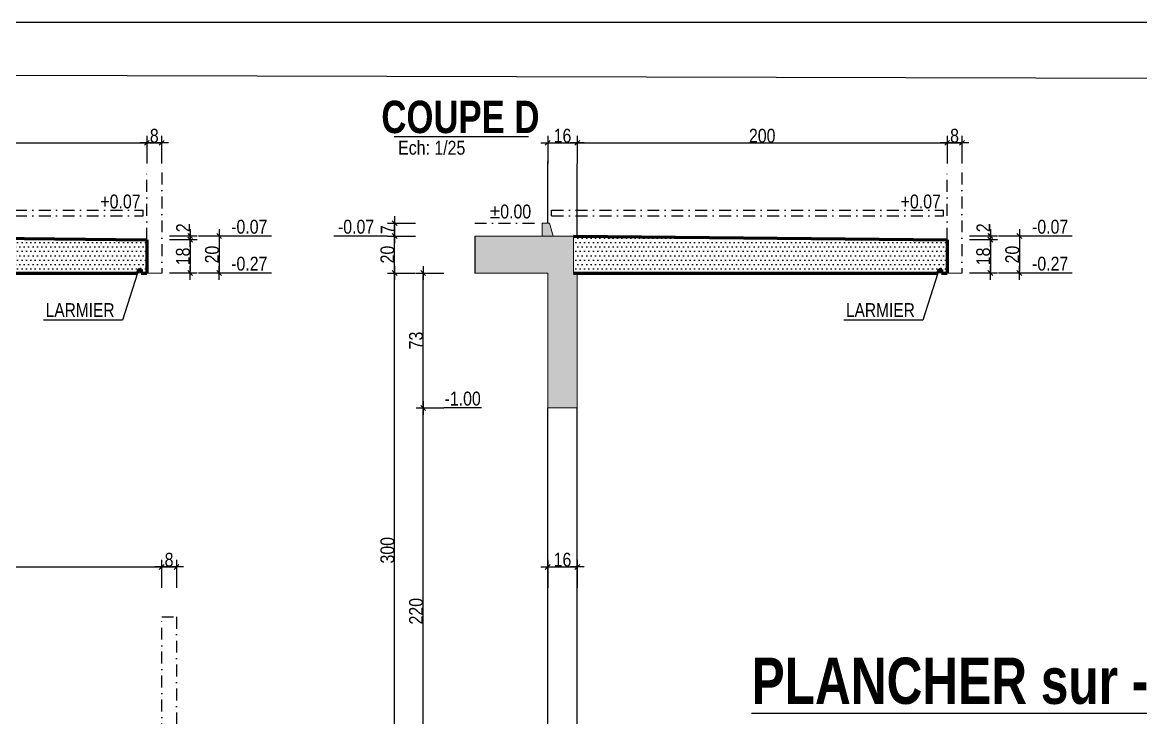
# Model space of a CAD drawing. Header units: centimetres. Extents: x 13865 to 22908, y -23237 to -19037.
# Drawn here: x 16909 to 18119, y -19789 to -19037 of the extents above; entities that cross this region are included whole.
import ezdxf
from ezdxf.enums import TextEntityAlignment as Align

# ---------------------------------------------------------------- set-up
doc = ezdxf.new("R2010")
doc.units = ezdxf.units.CM
doc.header["$LTSCALE"] = 25.4
doc.header["$PDMODE"] = 1
doc.header["$PDSIZE"] = -2
doc.linetypes.add('TIRETPTX2', pattern=[50.8, 25.4, -12.7, 0, -12.7])
for name, color, linetype in [('01_cote_gen', 4, 'Continuous'), ('01_linteaux', 2, 'Continuous'), ('01_poch_BN', 9, 'Continuous'), ('01_texte', 230, 'Continuous'), ('AA_COTES', 2, 'Continuous')]:
    doc.layers.add(name, color=color, linetype=linetype)
doc.layers.add('01_murs_coup', color=5, linetype='Continuous', lineweight=60)
doc.layers.add('01_tram_axes', color=2, linetype='TIRETPTX2', lineweight=9)
doc.styles.add('ARIAL NA', font='ARIALN.TTF')
doc.styles.add('impact', font='impact.ttf')
doc.styles.add('MATTE_TXT', font='arial.ttf')
doc.styles.add('STYLE2', font='ARIALN.TTF')
doc.dimstyles.new('JB25', dxfattribs={"dimscale": 0.1, "dimtxt": 150, "dimasz": 15, "dimexe": 0.1, "dimexo": 0.1, "dimgap": 0.09, "dimtad": 1, "dimdec": 1, "dimlfac": 0.5, "dimdsep": 46, "dimtxsty": 'STYLE2', "dimblk1": 'BOND_G', "dimblk2": 'BOND_D', "dimsah": 1, "dimcen": 1.5, "dimdle": 0.01, "dimse1": 1, "dimse2": 1, "dimclrd": 4, "dimclre": 2, "dimclrt": 6, "dimazin": 2, "dimtfac": 2.333333, "dimtdec": 1, "dimtix": 1, "dimtmove": 2, "dimatfit": 3, "dimldrblk": 'BOND_G', "dimfxl": 1, "dimtolj": 1, "dimtzin": 0, "dimarcsym": 0})

# ---------------------------------------------------------------- blocks, each defined once
blk = doc.blocks.new('BOND_G')
at = {"layer": 'AA_COTES', "color": 0}
for p, q in [((0, -5), (0, 15)), ((5, 0), (-5, 0)), ((1.77, 1.77), (-1.77, -1.77))]:
    blk.add_line(p, q, dxfattribs=at)
blk = doc.blocks.new('BOND_D')
at = {"layer": 'AA_COTES', "color": 0}
for p, q in [((5, 0), (-5, 0)), ((-1.77, -1.77), (1.77, 1.77)), ((0, 5), (0, -15))]:
    blk.add_line(p, q, dxfattribs=at)
blk = doc.blocks.new('*D481')
at = {"layer": '01_cote_gen', "color": 4, "lineweight": -2, "ltscale": 0.1, "transparency": 16777216}
blk.add_line((16645.6, -19626.2), (17058.6, -19626.2), dxfattribs=at)
at = {"layer": 'Defpoints', "color": 0, "ltscale": 0.1, "transparency": 16777216}
for p in [(17060.1, -19626.2), (16644.1, -19648.7), (17060.1, -19664)]:
    blk.add_point(p, dxfattribs=at)
at = {"layer": '01_cote_gen', "color": 4, "lineweight": -2, "ltscale": 0.1, "transparency": 16777216, "xscale": 1.5, "yscale": 1.5, "zscale": 1.5, "rotation": 180}
blk.add_blockref('BOND_G', (16644.1, -19626.2), dxfattribs=at)
at = {"layer": '01_cote_gen', "color": 4, "lineweight": -2, "ltscale": 0.1, "transparency": 16777216, "xscale": 1.5, "yscale": 1.5, "zscale": 1.5}
blk.add_blockref('BOND_D', (17060.1, -19626.2), dxfattribs=at)
at = {"layer": '01_cote_gen', "color": 6, "ltscale": 0.1, "transparency": 16777216, "insert": (16852.1, -19618.5), "char_height": 15, "attachment_point": 5, "style": 'STYLE2'}
blk.add_mtext('\\A1;208', dxfattribs=at)
blk = doc.blocks.new('*D482')
at = {"layer": '01_cote_gen', "color": 4, "lineweight": -2, "ltscale": 0.1, "transparency": 16777216}
blk.add_line((17061.6, -19626.2), (17074.6, -19626.2), dxfattribs=at)
at = {"layer": 'Defpoints', "color": 0, "ltscale": 0.1, "transparency": 16777216}
for p in [(17076.1, -19626.2), (17060.1, -19633.7), (17076.1, -19639.2)]:
    blk.add_point(p, dxfattribs=at)
at = {"layer": '01_cote_gen', "color": 4, "lineweight": -2, "ltscale": 0.1, "transparency": 16777216, "xscale": 1.5, "yscale": 1.5, "zscale": 1.5, "rotation": 180}
blk.add_blockref('BOND_G', (17060.1, -19626.2), dxfattribs=at)
at = {"layer": '01_cote_gen', "color": 4, "lineweight": -2, "ltscale": 0.1, "transparency": 16777216, "xscale": 1.5, "yscale": 1.5, "zscale": 1.5}
blk.add_blockref('BOND_D', (17076.1, -19626.2), dxfattribs=at)
at = {"layer": '01_cote_gen', "color": 6, "ltscale": 0.1, "transparency": 16777216, "insert": (17068.1, -19618.5), "char_height": 15, "attachment_point": 5, "style": 'STYLE2'}
blk.add_mtext('\\A1;8', dxfattribs=at)
blk = doc.blocks.new('*D475')
at = {"layer": '01_cote_gen', "color": 4, "lineweight": -2, "ltscale": 0.1, "transparency": 16777216}
blk.add_line((17122.3, -19269.7), (17122.3, -19306.7), dxfattribs=at)
at = {"layer": 'Defpoints', "color": 0, "ltscale": 0.1, "transparency": 16777216}
for p in [(16603.8, -19268.2), (16643, -19308.2), (17122.3, -19308.2)]:
    blk.add_point(p, dxfattribs=at)
at = {"layer": '01_cote_gen', "color": 4, "lineweight": -2, "ltscale": 0.1, "transparency": 16777216, "xscale": 1.5, "yscale": 1.5, "zscale": 1.5}
for name, p, rotation in [('BOND_G', (17122.3, -19268.2), 90), ('BOND_D', (17122.3, -19308.2), 270)]:
    blk.add_blockref(name, p, dxfattribs=dict(at, rotation=rotation))
at = {"layer": '01_cote_gen', "color": 6, "ltscale": 0.1, "transparency": 16777216, "insert": (17114.6, -19288.2), "char_height": 15, "attachment_point": 5, "rotation": 90, "style": 'STYLE2'}
blk.add_mtext('\\A1;20', dxfattribs=at)
blk = doc.blocks.new('*D476')
at = {"layer": '01_cote_gen', "color": 4, "lineweight": -2, "ltscale": 0.1, "transparency": 16777216}
blk.add_line((17090.9, -19273.7), (17090.9, -19306.7), dxfattribs=at)
at = {"layer": 'Defpoints', "color": 0, "ltscale": 0.1, "transparency": 16777216}
for p in [(17075.8, -19272.2), (17019.8, -19308.2), (17090.9, -19308.2)]:
    blk.add_point(p, dxfattribs=at)
at = {"layer": '01_cote_gen', "color": 4, "lineweight": -2, "ltscale": 0.1, "transparency": 16777216, "xscale": 1.5, "yscale": 1.5, "zscale": 1.5}
for name, p, rotation in [('BOND_G', (17090.9, -19272.2), 90), ('BOND_D', (17090.9, -19308.2), 270)]:
    blk.add_blockref(name, p, dxfattribs=dict(at, rotation=rotation))
at = {"layer": '01_cote_gen', "color": 6, "ltscale": 0.1, "transparency": 16777216, "insert": (17083.2, -19290.2), "char_height": 15, "attachment_point": 5, "rotation": 90, "style": 'STYLE2'}
blk.add_mtext('\\A1;18', dxfattribs=at)
blk = doc.blocks.new('*D477')
at = {"layer": '01_cote_gen', "color": 4, "lineweight": -2, "ltscale": 0.1, "transparency": 16777216}
blk.add_line((17090.9, -19269.7), (17090.9, -19270.7), dxfattribs=at)
at = {"layer": 'Defpoints', "color": 0, "ltscale": 0.1, "transparency": 16777216}
for p in [(17090.9, -19272.2), (17098.4, -19272.2), (17099.1, -19268.2)]:
    blk.add_point(p, dxfattribs=at)
at = {"layer": '01_cote_gen', "color": 4, "lineweight": -2, "ltscale": 0.1, "transparency": 16777216, "xscale": 1.5, "yscale": 1.5, "zscale": 1.5}
for name, p, rotation in [('BOND_G', (17090.9, -19268.2), 90), ('BOND_D', (17090.9, -19272.2), 270)]:
    blk.add_blockref(name, p, dxfattribs=dict(at, rotation=rotation))
at = {"layer": '01_cote_gen', "color": 6, "ltscale": 0.1, "transparency": 16777216, "insert": (17083.3, -19259.2), "char_height": 15, "attachment_point": 5, "rotation": 90, "style": 'STYLE2'}
blk.add_mtext('\\A1;2', dxfattribs=at)
blk = doc.blocks.new('*D484')
at = {"layer": '01_cote_gen', "color": 4, "lineweight": -2, "transparency": 16777216}
blk.add_line((16645.6, -19167.3), (17042.6, -19167.3), dxfattribs=at)
at = {"layer": 'Defpoints', "color": 0, "transparency": 16777216}
for p in [(17044.1, -19167.3), (17044.1, -19199.4), (16644.1, -19324.7)]:
    blk.add_point(p, dxfattribs=at)
at = {"layer": '01_cote_gen', "color": 4, "lineweight": -2, "transparency": 16777216, "xscale": 1.5, "yscale": 1.5, "zscale": 1.5, "rotation": 180}
blk.add_blockref('BOND_G', (16644.1, -19167.3), dxfattribs=at)
at = {"layer": '01_cote_gen', "color": 4, "lineweight": -2, "transparency": 16777216, "xscale": 1.5, "yscale": 1.5, "zscale": 1.5}
blk.add_blockref('BOND_D', (17044.1, -19167.3), dxfattribs=at)
at = {"layer": '01_cote_gen', "color": 6, "transparency": 16777216, "insert": (16844.1, -19159.7), "char_height": 15, "attachment_point": 5, "style": 'STYLE2'}
blk.add_mtext('\\A1;200', dxfattribs=at)
blk = doc.blocks.new('*D485')
at = {"layer": '01_cote_gen', "color": 4, "lineweight": -2, "transparency": 16777216}
blk.add_line((17045.6, -19167.3), (17058.6, -19167.3), dxfattribs=at)
at = {"layer": 'Defpoints', "color": 0, "transparency": 16777216}
for p in [(17060.1, -19167.3), (17044.1, -19174.8), (17060.1, -19199.4)]:
    blk.add_point(p, dxfattribs=at)
at = {"layer": '01_cote_gen', "color": 4, "lineweight": -2, "transparency": 16777216, "xscale": 1.5, "yscale": 1.5, "zscale": 1.5, "rotation": 180}
blk.add_blockref('BOND_G', (17044.1, -19167.3), dxfattribs=at)
at = {"layer": '01_cote_gen', "color": 4, "lineweight": -2, "transparency": 16777216, "xscale": 1.5, "yscale": 1.5, "zscale": 1.5}
blk.add_blockref('BOND_D', (17060.1, -19167.3), dxfattribs=at)
at = {"layer": '01_cote_gen', "color": 6, "transparency": 16777216, "insert": (17052.1, -19159.7), "char_height": 15, "attachment_point": 5, "style": 'STYLE2'}
blk.add_mtext('\\A1;8', dxfattribs=at)
blk = doc.blocks.new('*D490')
at = {"layer": '01_cote_gen', "color": 4, "lineweight": -2, "ltscale": 200, "transparency": 16777216}
blk.add_line((17479.1, -19626.2), (17508.1, -19626.2), dxfattribs=at)
at = {"layer": 'Defpoints', "color": 0, "ltscale": 200, "transparency": 16777216}
for p in [(17509.6, -19626.2), (17477.6, -19690.7), (17509.6, -19690.7)]:
    blk.add_point(p, dxfattribs=at)
at = {"layer": '01_cote_gen', "color": 4, "lineweight": -2, "ltscale": 200, "transparency": 16777216, "xscale": 1.5, "yscale": 1.5, "zscale": 1.5, "rotation": 180}
blk.add_blockref('BOND_G', (17477.6, -19626.2), dxfattribs=at)
at = {"layer": '01_cote_gen', "color": 4, "lineweight": -2, "ltscale": 200, "transparency": 16777216, "xscale": 1.5, "yscale": 1.5, "zscale": 1.5}
blk.add_blockref('BOND_D', (17509.6, -19626.2), dxfattribs=at)
at = {"layer": '01_cote_gen', "color": 6, "ltscale": 200, "transparency": 16777216, "insert": (17493.6, -19618.5), "char_height": 15, "attachment_point": 5, "style": 'STYLE2'}
blk.add_mtext('\\A1;16', dxfattribs=at)
blk = doc.blocks.new('*D491')
at = {"layer": '01_cote_gen', "color": 4, "lineweight": -2, "ltscale": 0.1, "transparency": 16777216}
blk.add_line((17987.8, -19269.7), (17987.8, -19306.7), dxfattribs=at)
at = {"layer": 'Defpoints', "color": 0, "ltscale": 0.1, "transparency": 16777216}
for p in [(17469.3, -19268.2), (17508.5, -19308.2), (17987.8, -19308.2)]:
    blk.add_point(p, dxfattribs=at)
at = {"layer": '01_cote_gen', "color": 4, "lineweight": -2, "ltscale": 0.1, "transparency": 16777216, "xscale": 1.5, "yscale": 1.5, "zscale": 1.5}
for name, p, rotation in [('BOND_G', (17987.8, -19268.2), 90), ('BOND_D', (17987.8, -19308.2), 270)]:
    blk.add_blockref(name, p, dxfattribs=dict(at, rotation=rotation))
at = {"layer": '01_cote_gen', "color": 6, "ltscale": 0.1, "transparency": 16777216, "insert": (17980.1, -19288.2), "char_height": 15, "attachment_point": 5, "rotation": 90, "style": 'STYLE2'}
blk.add_mtext('\\A1;20', dxfattribs=at)
blk = doc.blocks.new('*D492')
at = {"layer": '01_cote_gen', "color": 4, "lineweight": -2, "ltscale": 0.1, "transparency": 16777216}
blk.add_line((17956.4, -19273.7), (17956.4, -19306.7), dxfattribs=at)
at = {"layer": 'Defpoints', "color": 0, "ltscale": 0.1, "transparency": 16777216}
for p in [(17941.3, -19272.2), (17885.3, -19308.2), (17956.4, -19308.2)]:
    blk.add_point(p, dxfattribs=at)
at = {"layer": '01_cote_gen', "color": 4, "lineweight": -2, "ltscale": 0.1, "transparency": 16777216, "xscale": 1.5, "yscale": 1.5, "zscale": 1.5}
for name, p, rotation in [('BOND_G', (17956.4, -19272.2), 90), ('BOND_D', (17956.4, -19308.2), 270)]:
    blk.add_blockref(name, p, dxfattribs=dict(at, rotation=rotation))
at = {"layer": '01_cote_gen', "color": 6, "ltscale": 0.1, "transparency": 16777216, "insert": (17948.7, -19290.2), "char_height": 15, "attachment_point": 5, "rotation": 90, "style": 'STYLE2'}
blk.add_mtext('\\A1;18', dxfattribs=at)
blk = doc.blocks.new('*D493')
at = {"layer": '01_cote_gen', "color": 4, "lineweight": -2, "ltscale": 0.1, "transparency": 16777216}
blk.add_line((17956.4, -19269.7), (17956.4, -19270.7), dxfattribs=at)
at = {"layer": 'Defpoints', "color": 0, "ltscale": 0.1, "transparency": 16777216}
for p in [(17956.4, -19272.2), (17963.9, -19272.2), (17964.6, -19268.2)]:
    blk.add_point(p, dxfattribs=at)
at = {"layer": '01_cote_gen', "color": 4, "lineweight": -2, "ltscale": 0.1, "transparency": 16777216, "xscale": 1.5, "yscale": 1.5, "zscale": 1.5}
for name, p, rotation in [('BOND_G', (17956.4, -19268.2), 90), ('BOND_D', (17956.4, -19272.2), 270)]:
    blk.add_blockref(name, p, dxfattribs=dict(at, rotation=rotation))
at = {"layer": '01_cote_gen', "color": 6, "ltscale": 0.1, "transparency": 16777216, "insert": (17948.8, -19259.2), "char_height": 15, "attachment_point": 5, "rotation": 90, "style": 'STYLE2'}
blk.add_mtext('\\A1;2', dxfattribs=at)
blk = doc.blocks.new('*D494')
at = {"layer": '01_cote_gen', "color": 4, "lineweight": -2, "ltscale": 0.1, "transparency": 16777216}
blk.add_line((17342.9, -19892.7), (17342.9, -19455.7), dxfattribs=at)
at = {"layer": 'Defpoints', "color": 0, "ltscale": 0.1, "transparency": 16777216}
for p in [(17342.9, -19454.2), (17412.5, -19454.2), (17365.4, -19894.2)]:
    blk.add_point(p, dxfattribs=at)
at = {"layer": '01_cote_gen', "color": 4, "lineweight": -2, "ltscale": 0.1, "transparency": 16777216, "xscale": 1.5, "yscale": 1.5, "zscale": 1.5}
for name, p, rotation in [('BOND_D', (17342.9, -19454.2), 90), ('BOND_G', (17342.9, -19894.2), 270)]:
    blk.add_blockref(name, p, dxfattribs=dict(at, rotation=rotation))
at = {"layer": '01_cote_gen', "color": 6, "ltscale": 0.1, "transparency": 16777216, "insert": (17335.3, -19674.2), "char_height": 15, "attachment_point": 5, "rotation": 90, "style": 'STYLE2'}
blk.add_mtext('\\A1;220', dxfattribs=at)
blk = doc.blocks.new('*D495')
at = {"layer": '01_cote_gen', "color": 4, "lineweight": -2, "ltscale": 0.1, "transparency": 16777216}
blk.add_line((17312, -19906.7), (17312, -19309.7), dxfattribs=at)
at = {"layer": 'Defpoints', "color": 0, "ltscale": 0.1, "transparency": 16777216}
for p in [(17312, -19308.2), (17388.6, -19308.2), (17402.6, -19908.2)]:
    blk.add_point(p, dxfattribs=at)
at = {"layer": '01_cote_gen', "color": 4, "lineweight": -2, "ltscale": 0.1, "transparency": 16777216, "xscale": 1.5, "yscale": 1.5, "zscale": 1.5}
for name, p, rotation in [('BOND_D', (17312, -19308.2), 90), ('BOND_G', (17312, -19908.2), 270)]:
    blk.add_blockref(name, p, dxfattribs=dict(at, rotation=rotation))
at = {"layer": '01_cote_gen', "color": 6, "ltscale": 0.1, "transparency": 16777216, "insert": (17304.3, -19608.2), "char_height": 15, "attachment_point": 5, "rotation": 90, "style": 'STYLE2'}
blk.add_mtext('\\A1;300', dxfattribs=at)
blk = doc.blocks.new('*D496')
at = {"layer": '01_cote_gen', "color": 4, "lineweight": -2, "ltscale": 0.1, "transparency": 16777216}
blk.add_line((17342.9, -19452.7), (17342.9, -19309.7), dxfattribs=at)
at = {"layer": 'Defpoints', "color": 0, "ltscale": 0.1, "transparency": 16777216}
for p in [(17342.9, -19308.2), (17412.5, -19308.2), (17412.5, -19454.2)]:
    blk.add_point(p, dxfattribs=at)
at = {"layer": '01_cote_gen', "color": 4, "lineweight": -2, "ltscale": 0.1, "transparency": 16777216, "xscale": 1.5, "yscale": 1.5, "zscale": 1.5}
for name, p, rotation in [('BOND_D', (17342.9, -19308.2), 90), ('BOND_G', (17342.9, -19454.2), 270)]:
    blk.add_blockref(name, p, dxfattribs=dict(at, rotation=rotation))
at = {"layer": '01_cote_gen', "color": 6, "ltscale": 0.1, "transparency": 16777216, "insert": (17335.3, -19381.2), "char_height": 15, "attachment_point": 5, "rotation": 90, "style": 'STYLE2'}
blk.add_mtext('\\A1;73', dxfattribs=at)
blk = doc.blocks.new('*D497')
at = {"layer": '01_cote_gen', "color": 4, "lineweight": -2, "transparency": 16777216}
blk.add_line((17511.1, -19167.3), (17908.1, -19167.3), dxfattribs=at)
at = {"layer": 'Defpoints', "color": 0, "transparency": 16777216}
for p in [(17909.6, -19167.3), (17909.6, -19199.4), (17509.6, -19324.7)]:
    blk.add_point(p, dxfattribs=at)
at = {"layer": '01_cote_gen', "color": 4, "lineweight": -2, "transparency": 16777216, "xscale": 1.5, "yscale": 1.5, "zscale": 1.5, "rotation": 180}
blk.add_blockref('BOND_G', (17509.6, -19167.3), dxfattribs=at)
at = {"layer": '01_cote_gen', "color": 4, "lineweight": -2, "transparency": 16777216, "xscale": 1.5, "yscale": 1.5, "zscale": 1.5}
blk.add_blockref('BOND_D', (17909.6, -19167.3), dxfattribs=at)
at = {"layer": '01_cote_gen', "color": 6, "transparency": 16777216, "insert": (17709.6, -19159.7), "char_height": 15, "attachment_point": 5, "style": 'STYLE2'}
blk.add_mtext('\\A1;200', dxfattribs=at)
blk = doc.blocks.new('*D498')
at = {"layer": '01_cote_gen', "color": 4, "lineweight": -2, "transparency": 16777216}
blk.add_line((17911.1, -19167.3), (17924.1, -19167.3), dxfattribs=at)
at = {"layer": 'Defpoints', "color": 0, "transparency": 16777216}
for p in [(17925.6, -19167.3), (17909.6, -19174.8), (17925.6, -19199.4)]:
    blk.add_point(p, dxfattribs=at)
at = {"layer": '01_cote_gen', "color": 4, "lineweight": -2, "transparency": 16777216, "xscale": 1.5, "yscale": 1.5, "zscale": 1.5, "rotation": 180}
blk.add_blockref('BOND_G', (17909.6, -19167.3), dxfattribs=at)
at = {"layer": '01_cote_gen', "color": 4, "lineweight": -2, "transparency": 16777216, "xscale": 1.5, "yscale": 1.5, "zscale": 1.5}
blk.add_blockref('BOND_D', (17925.6, -19167.3), dxfattribs=at)
at = {"layer": '01_cote_gen', "color": 6, "transparency": 16777216, "insert": (17917.6, -19159.7), "char_height": 15, "attachment_point": 5, "style": 'STYLE2'}
blk.add_mtext('\\A1;8', dxfattribs=at)
blk = doc.blocks.new('*D499')
at = {"layer": '01_cote_gen', "color": 4, "lineweight": -2, "transparency": 16777216}
blk.add_line((17312, -19306.7), (17312, -19269.7), dxfattribs=at)
at = {"layer": 'Defpoints', "color": 0, "transparency": 16777216}
for p in [(17312, -19268.2), (17398.6, -19268.2), (17398.6, -19308.2)]:
    blk.add_point(p, dxfattribs=at)
at = {"layer": '01_cote_gen', "color": 4, "lineweight": -2, "transparency": 16777216, "xscale": 1.5, "yscale": 1.5, "zscale": 1.5}
for name, p, rotation in [('BOND_D', (17312, -19268.2), 90), ('BOND_G', (17312, -19308.2), 270)]:
    blk.add_blockref(name, p, dxfattribs=dict(at, rotation=rotation))
at = {"layer": '01_cote_gen', "color": 6, "transparency": 16777216, "insert": (17304.3, -19288.2), "char_height": 15, "attachment_point": 5, "rotation": 90, "style": 'STYLE2'}
blk.add_mtext('\\A1;20', dxfattribs=at)
blk = doc.blocks.new('*D500')
at = {"layer": '01_cote_gen', "color": 4, "lineweight": -2, "transparency": 16777216}
blk.add_line((17312, -19266.7), (17312, -19255.7), dxfattribs=at)
at = {"layer": 'Defpoints', "color": 0, "transparency": 16777216}
for p in [(17312, -19254.2), (17420.6, -19254.2), (17420.6, -19268.2)]:
    blk.add_point(p, dxfattribs=at)
at = {"layer": '01_cote_gen', "color": 4, "lineweight": -2, "transparency": 16777216, "xscale": 1.5, "yscale": 1.5, "zscale": 1.5}
for name, p, rotation in [('BOND_D', (17312, -19254.2), 90), ('BOND_G', (17312, -19268.2), 270)]:
    blk.add_blockref(name, p, dxfattribs=dict(at, rotation=rotation))
at = {"layer": '01_cote_gen', "color": 6, "transparency": 16777216, "insert": (17304.5, -19261.2), "char_height": 15, "attachment_point": 5, "rotation": 90, "style": 'STYLE2'}
blk.add_mtext('\\A1;7', dxfattribs=at)
blk = doc.blocks.new('*D501')
at = {"layer": '01_cote_gen', "color": 4, "lineweight": -2, "transparency": 16777216}
blk.add_line((17479.1, -19167.3), (17508.1, -19167.3), dxfattribs=at)
at = {"layer": 'Defpoints', "color": 0, "transparency": 16777216}
for p in [(17509.6, -19167.3), (17477.6, -19187.5), (17509.6, -19187.5)]:
    blk.add_point(p, dxfattribs=at)
at = {"layer": '01_cote_gen', "color": 4, "lineweight": -2, "transparency": 16777216, "xscale": 1.5, "yscale": 1.5, "zscale": 1.5, "rotation": 180}
blk.add_blockref('BOND_G', (17477.6, -19167.3), dxfattribs=at)
at = {"layer": '01_cote_gen', "color": 4, "lineweight": -2, "transparency": 16777216, "xscale": 1.5, "yscale": 1.5, "zscale": 1.5}
blk.add_blockref('BOND_D', (17509.6, -19167.3), dxfattribs=at)
at = {"layer": '01_cote_gen', "color": 6, "transparency": 16777216, "insert": (17493.6, -19159.7), "char_height": 15, "attachment_point": 5, "style": 'STYLE2'}
blk.add_mtext('\\A1;16', dxfattribs=at)

msp = doc.modelspace()

# ---------------------------------------------------------------- hatches: boundary and pattern name
at = {"layer": '01_linteaux', "ltscale": 10}
h = msp.add_hatch(dxfattribs=at)
h.set_pattern_fill('DOTS', color=256, scale=3)
h.set_pattern_definition([(0, (-1228.868, 6580.477), (2.38125, 4.7625), [0, -4.7625])])
edge = h.paths.add_edge_path()
edge.add_line((17044.11, -19272.18), (16640.11, -19268.35))
edge.add_line((16640.11, -19268.35), (16640.11, -19308.18))
edge.add_line((16640.11, -19308.18), (17034.11, -19308.18))
edge.add_arc((17038.11, -19308.18), 4, 90, 180, ccw=False)
edge.add_line((17038.11, -19304.18), (17038.11, -19308.18))
edge.add_line((17038.11, -19308.18), (17044.11, -19308.18))
edge.add_line((17044.11, -19308.18), (17044.11, -19272.18))
h = msp.add_hatch(dxfattribs=at)
h.set_pattern_fill('DOTS', color=256, scale=3)
h.set_pattern_definition([(0, (-363.3806, 6580.477), (2.38125, 4.7625), [0, -4.7625])])
edge = h.paths.add_edge_path()
edge.add_line((17909.6, -19272.18), (17505.6, -19268.35))
edge.add_line((17505.6, -19268.35), (17505.6, -19308.18))
edge.add_line((17505.6, -19308.18), (17899.6, -19308.18))
edge.add_arc((17903.6, -19308.18), 4, 90, 180, ccw=False)
edge.add_line((17903.6, -19304.18), (17903.6, -19308.18))
edge.add_line((17903.6, -19308.18), (17909.6, -19308.18))
edge.add_line((17909.6, -19308.18), (17909.6, -19272.18))
at = {"layer": '01_poch_BN'}
h = msp.add_hatch(color=256, dxfattribs=at)
h.dxf.hatch_style = 1
h.paths.add_polyline_path([(17509.6, -19908.18), (17398.65, -19908.18), (17398.65, -19948.18), (17477.6, -19948.18), (17477.6, -19999.14), (17509.6, -19999.14)])
h.paths.add_polyline_path([(17509.6, -19308.18), (17505.6, -19308.18), (17505.6, -19268.18), (17398.65, -19268.18), (17398.65, -19308.18), (17477.6, -19308.18), (17477.6, -19454.18), (17509.6, -19454.18)])
h.paths.add_polyline_path([(17479.6, -19254.18), (17471.6, -19254.18), (17471.6, -19268.18), (17483.6, -19268.18)])

# ---------------------------------------------------------------- linework, layer by layer
at = {"layer": '01_cote_gen'}
msp.add_line((22907.91, -19036.88), (14000.35, -19036.88), dxfattribs=at)
at = {"layer": '01_linteaux', "ltscale": 0.1}
for p, q in [((17477.6, -19254.18), (17477.6, -19187.52)), ((17509.6, -19268.35), (17509.6, -19189.87)), ((17477.6, -19894.18), (17477.6, -19454.18)), ((17509.6, -19904.18), (17509.6, -19454.18))]:
    msp.add_line(p, q, dxfattribs=at)
at = {"layer": '01_linteaux', "linetype": 'TIRETPTX2', "ltscale": 0.02}
for p, q in [((17044.11, -19272.18), (17044.11, -19199.4)), ((17060.11, -19199.4), (17060.11, -19308.18)), ((17909.6, -19272.18), (17909.6, -19199.4)), ((17925.6, -19199.4), (17925.6, -19308.18)), ((16616.3, -19240.18), (17040.11, -19240.18)), ((17040.11, -19246.18), (17040.11, -19240.18)), ((17481.78, -19240.18), (17905.6, -19240.18)), ((17481.78, -19246.18), (17481.78, -19240.18)), ((17905.6, -19246.18), (17905.6, -19240.18)), ((16616.3, -19246.18), (17040.11, -19246.18)), ((17481.78, -19246.18), (17905.6, -19246.18)), ((17398.65, -19254.18), (17471.6, -19254.18)), ((17060.11, -19912.18), (17060.11, -19680.18)), ((17060.11, -19680.18), (17076.11, -19680.18)), ((17076.11, -19680.18), (17076.11, -19948.18))]:
    msp.add_line(p, q, dxfattribs=at)
at = {"layer": '01_murs_coup', "linetype": 'Continuous', "lineweight": 5}
for p, q in [((17471.6, -19268.18), (17471.6, -19254.18)), ((17471.6, -19254.18), (17479.6, -19254.18)), ((17479.6, -19254.18), (17483.6, -19268.18)), ((17398.65, -19268.18), (17505.6, -19268.18)), ((17505.6, -19308.18), (17505.6, -19268.18)), ((17398.65, -19308.18), (17477.6, -19308.18)), ((17477.6, -19454.18), (17477.6, -19308.18)), ((17509.6, -19454.18), (17509.6, -19308.18)), ((17477.6, -19454.18), (17509.6, -19454.18))]:
    msp.add_line(p, q, dxfattribs=at)
at = {"layer": '01_murs_coup'}
for p, q in [((16640.11, -19268.32), (17044.11, -19272.18)), ((17044.11, -19272.18), (17044.11, -19308.18)), ((17505.6, -19268.32), (17909.6, -19272.18)), ((17909.6, -19272.18), (17909.6, -19308.18)), ((16640.11, -19308.18), (17034.11, -19308.18)), ((17038.11, -19304.18), (17038.11, -19308.18)), ((17038.11, -19308.18), (17044.11, -19308.18)), ((17505.6, -19308.18), (17899.6, -19308.18)), ((17903.6, -19304.18), (17903.6, -19308.18)), ((17903.6, -19308.18), (17909.6, -19308.18))]:
    msp.add_line(p, q, dxfattribs=at)
for centre in [(17038.11, -19308.18), (17903.6, -19308.18)]:
    msp.add_arc(centre, 4, 90, 180, dxfattribs=at)
at = {"layer": '01_poch_BN', "ltscale": 200}
msp.add_line((17398.65, -19268.18), (17398.65, -19308.18), dxfattribs=at)
at = {"layer": '01_texte'}
for p, q in [((22857.91, -19110.66), (14050.35, -19086.45)), ((17311.41, -19160.31), (17457.01, -19160.31)), ((17178.83, -19268.18), (17129.1, -19268.18)), ((17304.51, -19268.18), (17246.19, -19268.18)), ((18044.99, -19268.18), (17995.26, -19268.18)), ((17034.11, -19308.18), (17017.76, -19359.12)), ((17178.83, -19308.18), (17129.1, -19308.18)), ((17899.6, -19308.18), (17883.25, -19359.12)), ((18044.99, -19308.18), (17995.26, -19308.18)), ((17017.76, -19359.12), (16932.24, -19359.12)), ((17883.25, -19359.12), (17797.73, -19359.12)), ((17405.84, -19454.18), (17365.44, -19454.18))]:
    msp.add_line(p, q, dxfattribs=at)
at = {"layer": '01_tram_axes', "ltscale": 0.5}
for p, q in [((17044.11, -19308.18), (17060.11, -19308.18)), ((17909.6, -19308.18), (17925.6, -19308.18))]:
    msp.add_line(p, q, dxfattribs=at)

# ---------------------------------------------------------------- texts
at = {"layer": '01_texte', "style": 'impact'}
msp.add_text('COUPE D', height=35, dxfattribs=at).set_placement((17383.22, -19139.21), align=Align.MIDDLE)
at = {"layer": '01_texte'}
for s, style, p in [('Ech: 1/25', 'STYLE2', (17315.88, -19180.09)), ('+0.07', 'ARIAL NA', (16993.83, -19238.25)), ('+0.07', 'ARIAL NA', (17859.32, -19238.25)), ('%%P0.00', 'ARIAL NA', (17414.78, -19249.1)), ('-0.07', 'ARIAL NA', (17135.29, -19265.56)), ('-0.07', 'ARIAL NA', (17250.78, -19265.56)), ('-0.07', 'ARIAL NA', (18001.45, -19265.56)), ('-0.27', 'ARIAL NA', (17135.29, -19305.56)), ('-0.27', 'ARIAL NA', (18001.45, -19305.56)), ('-1.00', 'ARIAL NA', (17366.06, -19451.56))]:
    msp.add_text(s, height=15, dxfattribs=dict(at, style=style)).set_placement(p)
at = {"layer": '01_texte', "style": 'MATTE_TXT', "width": 0.8}
for p in [(16971.91, -19360.28), (17837.4, -19360.28)]:
    msp.add_text('LARMIER', height=15, dxfattribs=at).set_placement(p, align=Align.BOTTOM_CENTER)
at = {"layer": '01_texte', "style": 'impact'}
msp.add_text('%%UPLANCHER sur -1', height=50, dxfattribs=at).set_placement((17927.54, -19789.46), align=Align.BOTTOM_CENTER)

# ---------------------------------------------------------------- dimensions: what is measured, and where the dimension line sits
at = {"layer": '01_cote_gen'}
for base, p1, p2, picture, middle in [((17044.11, -19167.34), (16644.11, -19324.67), (17044.11, -19199.4), '*D484', (16844.11, -19159.67)), ((17060.11, -19167.34), (17044.11, -19174.84), (17060.11, -19199.4), '*D485', (17052.11, -19159.67)), ((17509.6, -19167.34), (17477.6, -19187.52), (17509.6, -19187.52), '*D501', (17493.6, -19159.67)), ((17909.6, -19167.34), (17509.6, -19324.67), (17909.6, -19199.4), '*D497', (17709.6, -19159.67)), ((17925.6, -19167.34), (17909.6, -19174.84), (17925.6, -19199.4), '*D498', (17917.6, -19159.67))]:
    dim = msp.add_linear_dim(base=base, p1=p1, p2=p2, dimstyle='JB25', dxfattribs=at)
    dim.commit()
    dim.dimension.update_dxf_attribs({"geometry": picture, "text_midpoint": middle})
at = {"layer": '01_cote_gen', "ltscale": 0.1}
for base, p1, p2, picture, middle in [((17090.87, -19272.18), (17099.1, -19268.18), (17098.37, -19272.18), '*D477', (17083.33, -19259.18)), ((17956.35, -19272.18), (17964.59, -19268.18), (17963.85, -19272.18), '*D493', (17948.81, -19259.18))]:
    dim = msp.add_linear_dim(base=base, p1=p1, p2=p2, angle=90, dimstyle='JB25', dxfattribs=at)
    dim.commit()
    dim.dimension.update_dxf_attribs({"geometry": picture, "text_midpoint": middle, "dimtype": 160})
at = {"layer": '01_cote_gen'}
for base, p1, p2, picture, middle in [((17312.01, -19254.18), (17420.62, -19268.18), (17420.62, -19254.18), '*D500', (17304.51, -19261.18)), ((17312.01, -19268.18), (17398.65, -19308.18), (17398.65, -19268.18), '*D499', (17304.35, -19288.18))]:
    dim = msp.add_linear_dim(base=base, p1=p1, p2=p2, angle=90, dimstyle='JB25', dxfattribs=at)
    dim.commit()
    dim.dimension.update_dxf_attribs({"geometry": picture, "text_midpoint": middle})
at = {"layer": '01_cote_gen', "ltscale": 0.1}
for base, p1, p2, picture, middle in [((17122.28, -19308.18), (16603.77, -19268.18), (16642.97, -19308.18), '*D475', (17114.61, -19288.18)), ((17090.87, -19308.18), (17075.8, -19272.18), (17019.77, -19308.18), '*D476', (17083.2, -19290.18)), ((17987.76, -19308.18), (17469.26, -19268.18), (17508.46, -19308.18), '*D491', (17980.1, -19288.18)), ((17956.35, -19308.18), (17941.28, -19272.18), (17885.26, -19308.18), '*D492', (17948.69, -19290.18)), ((17312.01, -19308.18), (17402.57, -19908.18), (17388.57, -19308.18), '*D495', (17304.35, -19608.18)), ((17342.94, -19308.18), (17412.45, -19454.18), (17412.45, -19308.18), '*D496', (17335.27, -19381.18)), ((17342.94, -19454.18), (17365.44, -19894.18), (17412.45, -19454.18), '*D494', (17335.27, -19674.18))]:
    dim = msp.add_linear_dim(base=base, p1=p1, p2=p2, angle=90, dimstyle='JB25', dxfattribs=at)
    dim.commit()
    dim.dimension.update_dxf_attribs({"geometry": picture, "text_midpoint": middle})
for base, p1, p2, picture, middle in [((17060.11, -19626.2), (16644.11, -19648.7), (17060.11, -19664.01), '*D481', (16852.11, -19618.54)), ((17076.11, -19626.2), (17060.11, -19633.7), (17076.11, -19639.22), '*D482', (17068.11, -19618.54))]:
    dim = msp.add_linear_dim(base=base, p1=p1, p2=p2, dimstyle='JB25', dxfattribs=at)
    dim.commit()
    dim.dimension.update_dxf_attribs({"geometry": picture, "text_midpoint": middle})
at = {"layer": '01_cote_gen', "ltscale": 200}
dim = msp.add_linear_dim(base=(17509.6, -19626.2), p1=(17477.6, -19690.74), p2=(17509.6, -19690.74), dimstyle='JB25', dxfattribs=at)
dim.commit()
dim.dimension.update_dxf_attribs({"geometry": '*D490', "text_midpoint": (17493.6, -19618.54)})

doc.saveas('drawing.dxf')
